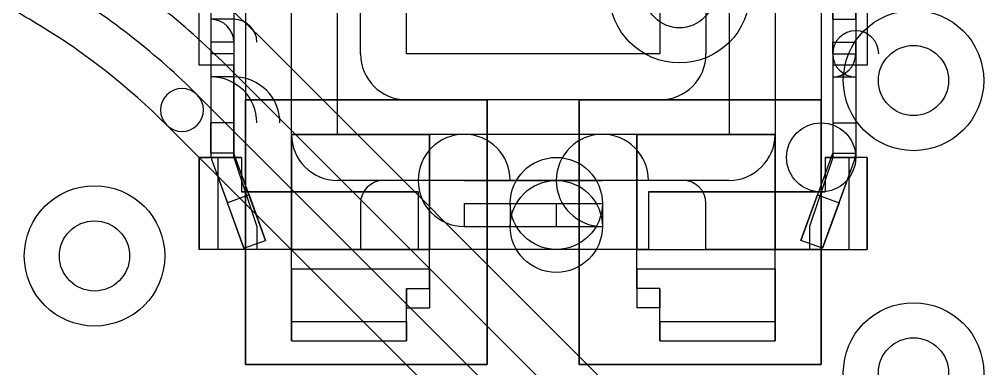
# Model space of a CAD drawing. Extents: x -14 to 27.9, y 0 to 17.8.
# Drawn here: x 6.658 to 10.846, y 6.622 to 8.14 of the extents above; entities that cross this region are included whole.
import ezdxf

# ---------------------------------------------------------------- set-up
doc = ezdxf.new("R2010")
doc.units = 0
doc.header["$MEASUREMENT"] = 0
doc.layers.add('Feature', color=7, linetype='CONTINUOUS')

msp = doc.modelspace()

# ---------------------------------------------------------------- linework, layer by layer
at = {"layer": 'Feature'}
for p, q in [((7.49, 10.24, 1.2), (7.49, 7.54, 1.2)), ((7.49, 10.24, 1.2), (7.49, 7.54, 1.2)), ((7.59, 10.24, 1.2), (7.59, 7.54, 1.2)), ((7.59, 10.24, 1.2), (7.59, 7.54, 1.2)), ((7.64, 10.24, 1.35), (7.64, 7.54, 1.35)), ((7.64, 10.24, 1.25), (7.64, 7.54, 1.25)), ((7.64, 10.24, 1.35), (7.64, 7.54, 1.35)), ((7.64, 10.24, 1.25), (7.64, 7.54, 1.25)), ((10.14, 10.24, 1.35), (10.14, 7.54, 1.35)), ((10.14, 10.24, 1.25), (10.14, 7.54, 1.25)), ((10.14, 10.24, 1.35), (10.14, 7.54, 1.35)), ((10.14, 10.24, 1.25), (10.14, 7.54, 1.25)), ((10.19, 10.24, 1.2), (10.19, 7.54, 1.2)), ((10.19, 10.24, 1.2), (10.19, 7.54, 1.2)), ((10.29, 10.24, 1.2), (10.29, 7.54, 1.2)), ((10.29, 10.24, 1.2), (10.29, 7.54, 1.2)), ((7.84, 7.64, 1.2), (7.84, 10.14, 1.2)), ((7.84, 7.64, 1.25), (7.84, 10.14, 1.25)), ((7.84, 7.64, 1.2), (7.84, 10.14, 1.2)), ((7.84, 7.64, 1.25), (7.84, 10.14, 1.25)), ((8.04, 7.64, 1), (8.04, 10.14, 1)), ((8.04, 7.64, 1), (8.04, 10.14, 1)), ((9.74, 10.14, 1), (9.74, 7.64, 1)), ((9.74, 10.14, 1), (9.74, 7.64, 1)), ((9.94, 10.14, 1.2), (9.94, 7.64, 1.2)), ((9.94, 10.14, 1.25), (9.94, 7.64, 1.25)), ((9.94, 10.14, 1.25), (9.94, 7.64, 1.25)), ((9.94, 10.14, 1.2), (9.94, 7.64, 1.2)), ((7.44, 7.94), (7.44, 9.84)), ((7.44, 7.94), (7.44, 9.84)), ((7.44, 7.94, 0.65), (7.44, 9.84, 0.65)), ((7.44, 7.94, 0.65), (7.44, 9.84, 0.65)), ((10.34, 9.84), (10.34, 7.94)), ((10.34, 9.84), (10.34, 7.94)), ((10.34, 9.84, 0.65), (10.34, 7.94, 0.65)), ((10.34, 9.84, 0.65), (10.34, 7.94, 0.65)), ((7.49, 9.64, 0.7), (7.49, 8.14, 0.7)), ((7.49, 9.64, 0.7), (7.49, 8.14, 0.7)), ((7.59, 9.64, 0.7), (7.59, 8.14, 0.7)), ((7.59, 9.64, 0.7), (7.59, 8.14, 0.7)), ((10.19, 8.14, 0.7), (10.19, 9.64, 0.7)), ((10.19, 8.14, 0.7), (10.19, 9.64, 0.7)), ((10.29, 8.14, 0.7), (10.29, 9.64, 0.7)), ((10.29, 8.14, 0.7), (10.29, 9.64, 0.7)), ((8.34, 7.99, 1.7), (8.34, 8.45699, 1.7)), ((8.34, 7.99, 1.7), (8.34, 8.45699, 1.7)), ((9.44, 8.45699, 1.7), (9.44, 7.99, 1.7)), ((9.44, 8.45699, 1.7), (9.44, 7.99, 1.7)), ((8.14, 7.99, 1.35), (8.14, 8.39251, 1.35)), ((8.14, 7.99, 1.25), (8.14, 8.39251, 1.25)), ((8.14, 7.99, 1.35), (8.14, 8.39251, 1.35)), ((8.14, 7.99, 1.25), (8.14, 8.39251, 1.25)), ((8.14, 7.99, 1.5), (8.14, 8.39251, 1.5)), ((8.14, 7.99, 1.25), (8.14, 8.39251, 1.25)), ((8.14, 7.99, 1.5), (8.14, 8.39251, 1.5)), ((8.14, 7.99, 1.25), (8.14, 8.39251, 1.25)), ((9.64, 8.39251, 1.35), (9.64, 7.99, 1.35)), ((9.64, 8.39251, 1.25), (9.64, 7.99, 1.25)), ((9.64, 8.39251, 1.35), (9.64, 7.99, 1.35)), ((9.64, 8.39251, 1.25), (9.64, 7.99, 1.25)), ((9.64, 8.39251, 1.5), (9.64, 7.99, 1.5)), ((9.64, 8.39251, 1.5), (9.64, 7.99, 1.5)), ((9.64, 8.39251, 1.25), (9.64, 7.99, 1.25)), ((9.64, 8.39251, 1.25), (9.64, 7.99, 1.25)), ((7.59, 8.14, 0.8), (7.49, 8.14, 0.8)), ((7.49, 8.14, 0.7), (7.49, 8.14, 0.8)), ((7.59, 8.14, 0.7), (7.49, 8.14, 0.7)), ((7.59, 8.14, 0.8), (7.49, 8.14, 0.8)), ((7.59, 8.14, 0.7), (7.49, 8.14, 0.7)), ((7.49, 8.14, 0.7), (7.49, 8.14, 0.8)), ((7.59, 8.14, 0.7), (7.59, 8.14, 0.8)), ((7.59, 8.14, 0.7), (7.59, 8.14, 0.8)), ((10.19, 8.14, 0.7), (10.29, 8.14, 0.7)), ((10.19, 8.14, 0.8), (10.29, 8.14, 0.8)), ((10.19, 8.14, 0.8), (10.19, 8.14, 0.7)), ((10.19, 8.14, 0.7), (10.29, 8.14, 0.7)), ((10.19, 8.14, 0.8), (10.29, 8.14, 0.8)), ((10.19, 8.14, 0.8), (10.19, 8.14, 0.7)), ((10.29, 8.14, 0.8), (10.29, 8.14, 0.7)), ((10.29, 8.14, 0.8), (10.29, 8.14, 0.7)), ((7.49, 8.04, 0.9), (7.49, 7.99, 0.9)), ((7.59, 8.04, 0.9), (7.49, 8.04, 0.9)), ((7.59, 8.04, 0.9), (7.49, 8.04, 0.9)), ((7.49, 8.04, 0.9), (7.49, 7.99, 0.9)), ((7.59, 8.04, 0.9), (7.59, 7.99, 0.9)), ((7.59, 8.04, 0.9), (7.59, 7.99, 0.9)), ((7.6922, 8.0732, -1.96222), (9.2725, 6.4929, -1.96222)), ((10.19, 8.04, 0.9), (10.29, 8.04, 0.9)), ((10.19, 7.99, 0.9), (10.19, 8.04, 0.9)), ((10.19, 8.04, 0.9), (10.29, 8.04, 0.9)), ((10.19, 7.99, 0.9), (10.19, 8.04, 0.9)), ((10.29, 7.99, 0.9), (10.29, 8.04, 0.9)), ((10.29, 7.99, 0.9), (10.29, 8.04, 0.9)), ((7.59, 7.99, 0.9), (7.49, 7.99, 0.9)), ((7.59, 7.99, 0.9), (7.49, 7.99, 0.9)), ((8.14, 7.99, 1.25), (8.14, 7.99, 1.35)), ((8.14, 7.99, 1.25), (8.14, 7.99, 1.35)), ((8.14, 7.99, 1.5), (8.14, 7.99, 1.25)), ((8.14, 7.99, 1.5), (8.14, 7.99, 1.25)), ((9.44, 7.99, 1.7), (8.34, 7.99, 1.7)), ((9.44, 7.99, 1.7), (8.34, 7.99, 1.7)), ((9.64, 7.99, 1.25), (9.64, 7.99, 1.35)), ((9.64, 7.99, 1.25), (9.64, 7.99, 1.35)), ((9.64, 7.99, 1.5), (9.64, 7.99, 1.25)), ((9.64, 7.99, 1.5), (9.64, 7.99, 1.25)), ((10.19, 7.99, 0.9), (10.29, 7.99, 0.9)), ((10.19, 7.99, 0.9), (10.29, 7.99, 0.9)), ((7.59, 7.94), (7.44, 7.94)), ((7.44, 7.94, 0.65), (7.44, 7.94)), ((7.59, 7.94), (7.44, 7.94)), ((7.59, 7.94, 0.65), (7.44, 7.94, 0.65)), ((7.44, 7.94, 0.65), (7.44, 7.94)), ((7.59, 7.94, 0.65), (7.44, 7.94, 0.65)), ((9.1381, 6.3585, -1.96222), (7.5578, 7.9388, -1.96222)), ((7.59, 7.54), (7.59, 7.94)), ((7.59, 7.54), (7.59, 7.94)), ((7.59, 7.54, 0.65), (7.59, 7.94, 0.65)), ((7.59, 7.94, 0.65), (7.59, 7.94)), ((7.59, 7.94, 0.65), (7.59, 7.94)), ((7.59, 7.54, 0.65), (7.59, 7.94, 0.65)), ((10.34, 7.94), (10.19, 7.94)), ((10.19, 7.94), (10.19, 7.54)), ((10.19, 7.94), (10.19, 7.54)), ((10.19, 7.94, 0.65), (10.19, 7.94)), ((10.19, 7.94, 0.65), (10.19, 7.54, 0.65)), ((10.34, 7.94), (10.19, 7.94)), ((10.34, 7.94, 0.65), (10.19, 7.94, 0.65)), ((10.19, 7.94, 0.65), (10.19, 7.94)), ((10.19, 7.94, 0.65), (10.19, 7.54, 0.65)), ((10.34, 7.94, 0.65), (10.19, 7.94, 0.65)), ((10.34, 7.94, 0.65), (10.34, 7.94)), ((10.34, 7.94, 0.65), (10.34, 7.94)), ((7.59, 7.89, 0.3), (7.49, 7.89, 0.3)), ((7.49, 7.89, 0.8), (7.49, 7.89, 0.3)), ((7.59, 7.89, 0.8), (7.49, 7.89, 0.8)), ((7.59, 7.89, 0.3), (7.49, 7.89, 0.3)), ((7.59, 7.89, 0.8), (7.49, 7.89, 0.8)), ((7.49, 7.89, 0.8), (7.49, 7.89, 0.3)), ((7.59, 7.89, 0.8), (7.59, 7.89, 0.3)), ((7.59, 7.89, 0.8), (7.59, 7.89, 0.3)), ((10.19, 7.89, 0.8), (10.29, 7.89, 0.8)), ((10.19, 7.89, 0.3), (10.29, 7.89, 0.3)), ((10.19, 7.89, 0.3), (10.19, 7.89, 0.8)), ((10.19, 7.89, 0.8), (10.29, 7.89, 0.8)), ((10.19, 7.89, 0.3), (10.29, 7.89, 0.3)), ((10.19, 7.89, 0.3), (10.19, 7.89, 0.8)), ((10.29, 7.89, 0.3), (10.29, 7.89, 0.8)), ((10.29, 7.89, 0.3), (10.29, 7.89, 0.8)), ((10.6934, 7.874, -1.96192), (10.6934, 7.874)), ((10.6934, 7.874, -1.96192), (10.6934, 7.874)), ((7.4309, 7.8119, -1.96222), (8.9992, 6.2436, -1.96222)), ((7.64, 7.79, 0.000305), (8.69, 7.79, 0.000305)), ((7.64, 6.64, 0.000305), (7.64, 7.79, 0.000305)), ((7.64, 6.64, 0.000305), (7.64, 7.79, 0.000305)), ((7.64, 7.79, 0.001305), (7.64, 6.64, 0.001305)), ((7.64, 7.79, 0.000305), (7.64, 7.79, 0.001305)), ((7.64, 7.79, 0.000305), (8.69, 7.79, 0.000305)), ((7.64, 7.79, 0.000305), (7.64, 7.79, 0.001305)), ((8.69, 7.79, 0.001305), (7.64, 7.79, 0.001305)), ((8.69, 7.79, 0.001305), (7.64, 7.79, 0.001305)), ((7.64, 7.79, 0.001305), (7.64, 6.64, 0.001305)), ((7.64, 7.79, 0.000305), (8.69, 7.79, 0.000305)), ((7.64, 6.64, 0.000305), (7.64, 7.79, 0.000305)), ((9.44, 7.79, 1.35), (8.34, 7.79, 1.35)), ((9.44, 7.79, 1.25), (8.34, 7.79, 1.25)), ((9.44, 7.79, 1.35), (8.34, 7.79, 1.35)), ((9.44, 7.79, 1.25), (8.34, 7.79, 1.25)), ((8.34, 7.79, 1.25), (8.34, 7.79, 1.35)), ((8.34, 7.79, 1.25), (8.34, 7.79, 1.35)), ((9.44, 7.79, 1.5), (8.34, 7.79, 1.5)), ((8.34, 7.79, 1.5), (8.34, 7.79, 1.25)), ((9.44, 7.79, 1.5), (8.34, 7.79, 1.5)), ((8.34, 7.79, 1.5), (8.34, 7.79, 1.25)), ((9.44, 7.79, 1.25), (8.34, 7.79, 1.25)), ((9.44, 7.79, 1.25), (8.34, 7.79, 1.25)), ((8.69, 7.79, 0.000305), (8.69, 6.64, 0.000305)), ((8.69, 7.79, 0.000305), (8.69, 6.64, 0.000305)), ((8.69, 7.79, 0.000305), (8.69, 7.79, 0.001305)), ((8.69, 6.64, 0.001305), (8.69, 7.79, 0.001305)), ((8.69, 7.79, 0.000305), (8.69, 7.79, 0.001305)), ((8.69, 6.64, 0.001305), (8.69, 7.79, 0.001305)), ((8.69, 7.79, 0.000305), (8.69, 6.64, 0.000305)), ((9.09, 7.79, 0.000305), (10.14, 7.79, 0.000305)), ((9.09, 6.64, 0.000305), (9.09, 7.79, 0.000305)), ((9.09, 6.64, 0.000305), (9.09, 7.79, 0.000305)), ((9.09, 7.79, 0.001305), (9.09, 6.64, 0.001305)), ((9.09, 7.79, 0.000305), (9.09, 7.79, 0.001305)), ((9.09, 7.79, 0.000305), (10.14, 7.79, 0.000305)), ((9.09, 7.79, 0.000305), (9.09, 7.79, 0.001305)), ((10.14, 7.79, 0.001305), (9.09, 7.79, 0.001305)), ((10.14, 7.79, 0.001305), (9.09, 7.79, 0.001305)), ((9.09, 7.79, 0.001305), (9.09, 6.64, 0.001305)), ((9.09, 7.79, 0.000305), (10.14, 7.79, 0.000305)), ((9.09, 6.64, 0.000305), (9.09, 7.79, 0.000305)), ((9.44, 7.79, 1.25), (9.44, 7.79, 1.35)), ((9.44, 7.79, 1.25), (9.44, 7.79, 1.35)), ((9.44, 7.79, 1.5), (9.44, 7.79, 1.25)), ((9.44, 7.79, 1.5), (9.44, 7.79, 1.25)), ((10.14, 7.79, 0.000305), (10.14, 6.64, 0.000305)), ((10.14, 7.79, 0.000305), (10.14, 6.64, 0.000305)), ((10.14, 7.79, 0.000305), (10.14, 7.79, 0.001305)), ((10.14, 6.64, 0.001305), (10.14, 7.79, 0.001305)), ((10.14, 7.79, 0.000305), (10.14, 7.79, 0.001305)), ((10.14, 6.64, 0.001305), (10.14, 7.79, 0.001305)), ((10.14, 7.79, 0.000305), (10.14, 6.64, 0.000305)), ((8.8781, 6.1007, -1.96222), (7.2989, 7.6799, -1.96222)), ((7.59, 7.69, 0.1), (7.49, 7.69, 0.1)), ((7.49, 7.55781, 0.1), (7.49, 7.69, 0.1)), ((7.49, 7.55781, 0.1), (7.49, 7.69, 0.1)), ((7.59, 7.69, 0.1), (7.49, 7.69, 0.1)), ((7.59, 7.69, 0.1), (7.59, 7.55781, 0.1)), ((7.59, 7.69, 0.1), (7.59, 7.55781, 0.1)), ((10.19, 7.69, 0.1), (10.29, 7.69, 0.1)), ((10.19, 7.69, 0.1), (10.19, 7.55781, 0.1)), ((10.19, 7.69, 0.1), (10.19, 7.55781, 0.1)), ((10.19, 7.69, 0.1), (10.29, 7.69, 0.1)), ((10.29, 7.69, 0.1), (10.29, 7.55781, 0.1)), ((10.29, 7.69, 0.1), (10.29, 7.55781, 0.1)), ((7.84, 7.64, 0.1), (7.84, 7.14, 0.1)), ((8.44, 7.64, 0.1), (7.84, 7.64, 0.1)), ((8.44, 7.64), (7.84, 7.64)), ((7.84, 7.64), (7.84, 7.14)), ((8.44, 7.64), (7.84, 7.64)), ((8.44, 7.64, 0.1), (7.84, 7.64, 0.1)), ((7.84, 7.64, 0.1), (7.84, 7.64)), ((7.84, 7.64), (7.84, 7.14)), ((7.84, 7.64, 0.1), (7.84, 7.64)), ((7.84, 7.64, 0.1), (7.84, 7.14, 0.1)), ((7.84, 7.64, 1.25), (7.84, 7.64, 1.2)), ((7.84, 7.64, 1.25), (7.84, 7.64, 1.2)), ((7.84, 7.64), (8.44, 7.64)), ((7.84, 7.64, 0.1), (7.84, 7.64)), ((7.84, 7.64, 0.1), (8.44, 7.64, 0.1)), ((7.84, 7.64), (7.84, 7.14)), ((7.84, 7.64), (8.44, 7.64)), ((7.84, 7.64, 0.1), (8.44, 7.64, 0.1)), ((7.84, 7.14, 0.1), (7.84, 7.64, 0.1)), ((7.84, 7.64, 0.1), (7.84, 7.64)), ((7.84, 7.64), (7.84, 7.14)), ((7.84, 7.14, 0.1), (7.84, 7.64, 0.1)), ((9.74, 7.64, 1), (8.04, 7.64, 1)), ((9.74, 7.64, 1), (8.04, 7.64, 1)), ((8.44, 7.14, 0.1), (8.44, 7.64, 0.1)), ((8.44, 7.14), (8.44, 7.64)), ((8.44, 7.14), (8.44, 7.64)), ((8.44, 7.14, 0.1), (8.44, 7.64, 0.1)), ((8.44, 7.64, 0.1), (8.44, 7.64)), ((8.44, 7.64, 0.1), (8.44, 7.64)), ((8.44, 7.64, 0.1), (8.44, 7.64)), ((8.44, 7.64), (8.44, 7.14)), ((8.44, 7.14, 0.1), (8.44, 7.64, 0.1)), ((8.44, 7.64), (8.44, 7.14)), ((8.44, 7.64, 0.1), (8.44, 7.64)), ((8.44, 7.14, 0.1), (8.44, 7.64, 0.1)), ((9.94, 7.64), (9.34, 7.64)), ((9.34, 7.64), (9.34, 7.14)), ((9.94, 7.64), (9.34, 7.64)), ((9.94, 7.64, 0.1), (9.34, 7.64, 0.1)), ((9.34, 7.64, 0.1), (9.34, 7.64)), ((9.34, 7.64), (9.34, 7.14)), ((9.34, 7.64, 0.1), (9.34, 7.64)), ((9.34, 7.64, 0.1), (9.34, 7.14, 0.1)), ((9.34, 7.64, 0.1), (9.34, 7.14, 0.1)), ((9.94, 7.64, 0.1), (9.34, 7.64, 0.1)), ((9.34, 7.64), (9.34, 7.14)), ((9.34, 7.64), (9.94, 7.64)), ((9.34, 7.64), (9.94, 7.64)), ((9.34, 7.64, 0.1), (9.34, 7.64)), ((9.34, 7.64, 0.1), (9.94, 7.64, 0.1)), ((9.34, 7.64, 0.1), (9.94, 7.64, 0.1)), ((9.34, 7.14, 0.1), (9.34, 7.64, 0.1)), ((9.34, 7.14, 0.1), (9.34, 7.64, 0.1)), ((9.34, 7.64, 0.1), (9.34, 7.64)), ((9.34, 7.64), (9.34, 7.14)), ((9.94, 7.14), (9.94, 7.64)), ((9.94, 7.14), (9.94, 7.64)), ((9.94, 7.14, 0.1), (9.94, 7.64, 0.1)), ((9.94, 7.64, 0.1), (9.94, 7.64)), ((9.94, 7.64, 0.1), (9.94, 7.64)), ((9.94, 7.14, 0.1), (9.94, 7.64, 0.1)), ((9.94, 7.64, 1.25), (9.94, 7.64, 1.2)), ((9.94, 7.64, 1.25), (9.94, 7.64, 1.2)), ((9.94, 7.64), (9.94, 7.14)), ((9.94, 7.64, 0.1), (9.94, 7.64)), ((9.94, 7.14, 0.1), (9.94, 7.64, 0.1)), ((9.94, 7.64, 0.1), (9.94, 7.64)), ((9.94, 7.14, 0.1), (9.94, 7.64, 0.1)), ((9.94, 7.64), (9.94, 7.14)), ((7.44, 7.54, 0.55), (7.59, 7.54, 0.55)), ((7.44, 7.54, 0.85), (7.44, 7.54, 0.55)), ((7.52, 7.54, 1.25), (7.44, 7.54, 0.85)), ((7.44, 7.54, 0.85), (7.44, 7.14, 0.85)), ((7.44, 7.54, 0.85), (7.44, 7.54, 0.55)), ((7.44, 7.14, 0.55), (7.44, 7.54, 0.55)), ((7.52, 7.54, 1.25), (7.44, 7.54, 0.85)), ((7.44, 7.54, 0.85), (7.44, 7.14, 0.85)), ((7.44, 7.54, 0.55), (7.59, 7.54, 0.55)), ((7.44, 7.14, 0.55), (7.44, 7.54, 0.55)), ((7.49, 7.55781, 0.1), (7.49, 7.55781, 0.5)), ((7.59, 7.55781, 0.5), (7.49, 7.55781, 0.5)), ((7.49, 7.55781, 0.5), (7.49, 7.55781, 0.501)), ((7.59, 7.55781, 0.5), (7.49, 7.55781, 0.5)), ((7.59, 7.55781, 0.501), (7.49, 7.55781, 0.501)), ((7.49, 7.55781, 0.501), (7.49, 7.54, 0.501)), ((7.59, 7.55781, 0.501), (7.49, 7.55781, 0.501)), ((7.49, 7.55781, 0.1), (7.49, 7.55781, 0.5)), ((7.49, 7.55781, 0.5), (7.49, 7.55781, 0.501)), ((7.49, 7.55781, 0.501), (7.49, 7.54, 0.501)), ((7.59, 7.54, 0.501), (7.49, 7.54, 0.501)), ((7.49, 7.54, 1.2), (7.49, 7.54, 0.501)), ((7.59, 7.54, 0.501), (7.49, 7.54, 0.501)), ((7.49, 7.54, 1.2), (7.49, 7.54, 0.501)), ((7.62287, 7.54, 1.25), (7.52, 7.54, 1.25)), ((7.52, 7.54, 1.25), (7.52, 7.14, 1.25)), ((7.62287, 7.54, 1.25), (7.52, 7.54, 1.25)), ((7.52, 7.54, 1.25), (7.52, 7.14, 1.25)), ((7.59, 7.55781, 0.5), (7.59, 7.55781, 0.1)), ((7.59, 7.55781, 0.501), (7.59, 7.55781, 0.5)), ((7.59, 7.55781, 0.501), (7.59, 7.54, 0.501)), ((7.59, 7.55781, 0.501), (7.59, 7.54, 0.501)), ((7.59, 7.55781, 0.501), (7.59, 7.55781, 0.5)), ((7.59, 7.55781, 0.5), (7.59, 7.55781, 0.1)), ((7.59, 7.54), (7.68997, 7.24)), ((7.59, 7.54, 0.55), (7.59, 7.54)), ((7.59, 7.54, 0.65), (7.59, 7.54, 0.55)), ((7.59, 7.54, 0.65), (7.59, 7.54, 0.55)), ((7.59, 7.54, 0.65), (7.62287, 7.54, 0.65)), ((7.59, 7.54, 0.65), (7.62287, 7.54, 0.65)), ((7.59, 7.54, 0.55), (7.68997, 7.24, 0.55)), ((7.59, 7.54), (7.68997, 7.24)), ((7.59, 7.54, 0.55), (7.68997, 7.24, 0.55)), ((7.59, 7.54, 0.55), (7.59, 7.54)), ((7.59, 7.54, 1.2), (7.59, 7.54, 0.501)), ((7.59, 7.54, 1.2), (7.59, 7.54, 0.501)), ((7.59006, 7.55747, 0.5), (7.59006, 7.55747, 0.1)), ((7.65579, 7.37687, 0.1), (7.59006, 7.55747, 0.1)), ((7.59006, 7.55747, 0.5), (7.59006, 7.55747, 0.1)), ((7.72762, 7.17953, 0.5), (7.59006, 7.55747, 0.5)), ((7.72762, 7.17953, 0.5), (7.59006, 7.55747, 0.5)), ((7.65579, 7.37687, 0.1), (7.59006, 7.55747, 0.1)), ((7.62287, 7.54, 0.65), (7.62287, 7.54, 1.25)), ((7.62287, 7.54, 0.65), (7.62287, 7.39, 0.65)), ((7.62287, 7.54, 0.65), (7.62287, 7.39, 0.65)), ((7.62287, 7.54, 0.65), (7.62287, 7.54, 1.25)), ((7.62287, 7.54, 1.25), (7.62287, 7.39, 1.25)), ((7.62287, 7.54, 1.25), (7.62287, 7.39, 1.25)), ((7.64, 7.14, 1.35), (7.64, 7.54, 1.35)), ((7.64, 7.14, 1.25), (7.64, 7.54, 1.25)), ((7.64, 7.54, 1.25), (7.64, 7.54, 1.35)), ((7.64, 7.14, 1.25), (7.64, 7.54, 1.25)), ((7.64, 7.14, 1.35), (7.64, 7.54, 1.35)), ((7.64, 7.54, 1.25), (7.64, 7.54, 1.35)), ((10.1899, 7.55747, 0.5), (10.0524, 7.17953, 0.5)), ((10.1899, 7.55747, 0.5), (10.0524, 7.17953, 0.5)), ((10.19, 7.54), (10.09, 7.24)), ((10.19, 7.54, 0.55), (10.09, 7.24, 0.55)), ((10.19, 7.54), (10.09, 7.24)), ((10.19, 7.54, 0.55), (10.09, 7.24, 0.55)), ((10.1899, 7.55747, 0.1), (10.1242, 7.37687, 0.1)), ((10.1899, 7.55747, 0.1), (10.1242, 7.37687, 0.1)), ((10.14, 7.54, 1.35), (10.14, 7.14, 1.35)), ((10.14, 7.54, 1.25), (10.14, 7.14, 1.25)), ((10.14, 7.54, 1.25), (10.14, 7.54, 1.35)), ((10.14, 7.54, 1.35), (10.14, 7.14, 1.35)), ((10.14, 7.54, 1.25), (10.14, 7.14, 1.25)), ((10.14, 7.54, 1.25), (10.14, 7.54, 1.35)), ((10.1571, 7.54, 0.65), (10.19, 7.54, 0.65)), ((10.1571, 7.54, 1.25), (10.1571, 7.54, 0.65)), ((10.26, 7.54, 1.25), (10.1571, 7.54, 1.25)), ((10.1571, 7.54, 0.65), (10.1571, 7.39, 0.65)), ((10.1571, 7.54, 0.65), (10.19, 7.54, 0.65)), ((10.1571, 7.54, 1.25), (10.1571, 7.39, 1.25)), ((10.1571, 7.54, 1.25), (10.1571, 7.54, 0.65)), ((10.1571, 7.54, 0.65), (10.1571, 7.39, 0.65)), ((10.26, 7.54, 1.25), (10.1571, 7.54, 1.25)), ((10.1571, 7.54, 1.25), (10.1571, 7.39, 1.25)), ((10.1899, 7.55747, 0.5), (10.1899, 7.55747, 0.1)), ((10.1899, 7.55747, 0.5), (10.1899, 7.55747, 0.1)), ((10.19, 7.55781, 0.5), (10.19, 7.55781, 0.1)), ((10.19, 7.55781, 0.5), (10.29, 7.55781, 0.5)), ((10.19, 7.55781, 0.501), (10.29, 7.55781, 0.501)), ((10.19, 7.55781, 0.501), (10.19, 7.54, 0.501)), ((10.19, 7.55781, 0.501), (10.19, 7.55781, 0.5)), ((10.19, 7.55781, 0.5), (10.29, 7.55781, 0.5)), ((10.19, 7.55781, 0.501), (10.29, 7.55781, 0.501)), ((10.19, 7.55781, 0.5), (10.19, 7.55781, 0.1)), ((10.19, 7.55781, 0.501), (10.19, 7.55781, 0.5)), ((10.19, 7.55781, 0.501), (10.19, 7.54, 0.501)), ((10.34, 7.54, 0.55), (10.19, 7.54, 0.55)), ((10.19, 7.54, 0.65), (10.19, 7.54, 0.55)), ((10.19, 7.54, 0.65), (10.19, 7.54, 0.55)), ((10.19, 7.54, 0.55), (10.19, 7.54)), ((10.34, 7.54, 0.55), (10.19, 7.54, 0.55)), ((10.19, 7.54, 0.55), (10.19, 7.54)), ((10.19, 7.54, 0.501), (10.29, 7.54, 0.501)), ((10.19, 7.54, 0.501), (10.19, 7.54, 1.2)), ((10.19, 7.54, 0.501), (10.29, 7.54, 0.501)), ((10.19, 7.54, 0.501), (10.19, 7.54, 1.2)), ((10.34, 7.54, 0.85), (10.26, 7.54, 1.25)), ((10.34, 7.54, 0.85), (10.26, 7.54, 1.25)), ((10.26, 7.54, 1.25), (10.26, 7.14, 1.25)), ((10.26, 7.54, 1.25), (10.26, 7.14, 1.25)), ((10.29, 7.55781, 0.1), (10.29, 7.55781, 0.5)), ((10.29, 7.55781, 0.501), (10.29, 7.54, 0.501)), ((10.29, 7.55781, 0.5), (10.29, 7.55781, 0.501)), ((10.29, 7.55781, 0.501), (10.29, 7.54, 0.501)), ((10.29, 7.55781, 0.5), (10.29, 7.55781, 0.501)), ((10.29, 7.55781, 0.1), (10.29, 7.55781, 0.5)), ((10.29, 7.54, 1.2), (10.29, 7.54, 0.501)), ((10.29, 7.54, 1.2), (10.29, 7.54, 0.501)), ((10.34, 7.14, 0.55), (10.34, 7.54, 0.55)), ((10.34, 7.54, 0.85), (10.34, 7.54, 0.55)), ((10.34, 7.54, 0.85), (10.34, 7.14, 0.85)), ((10.34, 7.54, 0.85), (10.34, 7.54, 0.55)), ((10.34, 7.54, 0.85), (10.34, 7.14, 0.85)), ((10.34, 7.14, 0.55), (10.34, 7.54, 0.55)), ((7.49609, 7.52326, 0.1), (7.49609, 7.52326, 0.5)), ((7.49609, 7.52326, 0.1), (7.56182, 7.34266, 0.1)), ((7.49609, 7.52326, 0.5), (7.63365, 7.14533, 0.5)), ((7.49609, 7.52326, 0.1), (7.49609, 7.52326, 0.5)), ((7.49609, 7.52326, 0.5), (7.63365, 7.14533, 0.5)), ((7.49609, 7.52326, 0.1), (7.56182, 7.34266, 0.1)), ((10.1464, 7.14533, 0.5), (10.2839, 7.52326, 0.5)), ((10.1464, 7.14533, 0.5), (10.2839, 7.52326, 0.5)), ((10.2182, 7.34266, 0.1), (10.2839, 7.52326, 0.1)), ((10.2182, 7.34266, 0.1), (10.2839, 7.52326, 0.1)), ((10.2839, 7.52326, 0.1), (10.2839, 7.52326, 0.5)), ((10.2839, 7.52326, 0.1), (10.2839, 7.52326, 0.5)), ((8.04, 7.44, 1.25), (8.04, 7.44, 1.2)), ((9.74, 7.44, 1.2), (8.04, 7.44, 1.2)), ((9.74, 7.44, 1.25), (8.04, 7.44, 1.25)), ((8.04, 7.44, 1.25), (8.04, 7.44, 1.2)), ((9.74, 7.44, 1.2), (8.04, 7.44, 1.2)), ((9.74, 7.44, 1.25), (8.04, 7.44, 1.25)), ((8.59, 7.44, 1.35), (8.24, 7.44, 1.35)), ((8.59, 7.44, 1.25), (8.24, 7.44, 1.25)), ((8.24, 7.44, 1.35), (8.24, 7.44, 1.25)), ((8.59, 7.44, 1.35), (8.24, 7.44, 1.35)), ((8.24, 7.44, 1.35), (8.24, 7.44, 1.25)), ((8.59, 7.44, 1.25), (8.24, 7.44, 1.25)), ((8.59, 7.44, 1.35), (9.19, 7.44, 1.35)), ((8.59, 7.44, 1.25), (9.19, 7.44, 1.25)), ((8.59, 7.44, 1.35), (8.59, 7.44, 1.25)), ((8.59, 7.44, 1.35), (9.19, 7.44, 1.35)), ((8.59, 7.44, 1.25), (9.19, 7.44, 1.25)), ((8.59, 7.44, 1.35), (8.59, 7.44, 1.25)), ((9.54, 7.44, 1.35), (9.19, 7.44, 1.35)), ((9.54, 7.44, 1.25), (9.19, 7.44, 1.25)), ((9.19, 7.44, 1.35), (9.19, 7.44, 1.25)), ((9.54, 7.44, 1.25), (9.19, 7.44, 1.25)), ((9.54, 7.44, 1.35), (9.19, 7.44, 1.35)), ((9.19, 7.44, 1.35), (9.19, 7.44, 1.25)), ((9.54, 7.44, 1.35), (9.54, 7.44, 1.25)), ((9.54, 7.44, 1.35), (9.54, 7.44, 1.25)), ((9.74, 7.44, 1.25), (9.74, 7.44, 1.2)), ((9.74, 7.44, 1.25), (9.74, 7.44, 1.2)), ((7.65579, 7.37687, 0.1), (7.56182, 7.34266, 0.1)), ((7.65579, 7.37687, 0.1), (7.56182, 7.34266, 0.1)), ((7.62287, 7.39, 0.65), (8.39, 7.39, 0.65)), ((7.62287, 7.39, 0.65), (7.62287, 7.39, 1.25)), ((7.62287, 7.39, 0.65), (8.39, 7.39, 0.65)), ((7.62287, 7.39, 0.65), (7.62287, 7.39, 1.25)), ((8.39, 7.39, 1.25), (7.62287, 7.39, 1.25)), ((8.39, 7.39, 1.25), (7.62287, 7.39, 1.25)), ((7.65579, 7.37687, 0.1), (7.72762, 7.17953, 0.31)), ((7.65579, 7.37687, 0.1), (7.72762, 7.17953, 0.31)), ((8.39, 7.39, 0.65), (8.39, 7.14, 0.65)), ((8.39, 7.39, 0.65), (8.39, 7.39, 1.25)), ((8.39, 7.39, 1.25), (8.39, 7.14, 1.25)), ((8.39, 7.39, 0.65), (8.39, 7.14, 0.65)), ((8.39, 7.39, 0.65), (8.39, 7.39, 1.25)), ((8.39, 7.39, 1.25), (8.39, 7.14, 1.25)), ((9.39, 7.39, 0.65), (9.39, 7.14, 0.65)), ((10.1571, 7.39, 0.65), (9.39, 7.39, 0.65)), ((10.1571, 7.39, 0.65), (9.39, 7.39, 0.65)), ((9.39, 7.39, 0.65), (9.39, 7.39, 1.25)), ((9.39, 7.39, 1.25), (10.1571, 7.39, 1.25)), ((9.39, 7.39, 1.25), (10.1571, 7.39, 1.25)), ((9.39, 7.39, 1.25), (9.39, 7.14, 1.25)), ((9.39, 7.39, 1.25), (9.39, 7.14, 1.25)), ((9.39, 7.39, 0.65), (9.39, 7.39, 1.25)), ((9.39, 7.39, 0.65), (9.39, 7.14, 0.65)), ((10.0524, 7.17953, 0.31), (10.1242, 7.37687, 0.1)), ((10.0524, 7.17953, 0.31), (10.1242, 7.37687, 0.1)), ((10.1242, 7.37687, 0.1), (10.2182, 7.34266, 0.1)), ((10.1242, 7.37687, 0.1), (10.2182, 7.34266, 0.1)), ((10.1571, 7.39, 1.25), (10.1571, 7.39, 0.65)), ((10.1571, 7.39, 1.25), (10.1571, 7.39, 0.65)), ((7.63365, 7.14533, 0.31), (7.56182, 7.34266, 0.1)), ((7.63365, 7.14533, 0.31), (7.56182, 7.34266, 0.1)), ((8.14, 7.34, 1.35), (8.14, 7.14, 1.35)), ((8.14, 7.34, 1.25), (8.14, 7.14, 1.25)), ((8.14, 7.34, 1.25), (8.14, 7.14, 1.25)), ((8.14, 7.34, 1.35), (8.14, 7.34, 1.25)), ((8.14, 7.34, 1.35), (8.14, 7.14, 1.35)), ((8.14, 7.34, 1.35), (8.14, 7.34, 1.25)), ((8.59, 7.34, 0.85), (8.59, 7.24, 0.85)), ((8.59, 7.34, 1.15), (9.19, 7.34, 1.15)), ((8.59, 7.34, 0.85), (8.59, 7.34, 1.15)), ((8.59, 7.34, 1.15), (9.19, 7.34, 1.15)), ((8.59, 7.34, 0.85), (8.59, 7.34, 1.15)), ((8.59, 7.34, 0.85), (8.59, 7.24, 0.85)), ((8.79, 7.34, 0.65), (8.79, 7.24, 0.65)), ((8.79, 7.34, 0.65), (8.99, 7.34, 0.65)), ((8.79, 7.34, 0.65), (8.79, 7.24, 0.65)), ((8.79, 7.34, 0.65), (8.99, 7.34, 0.65)), ((8.99, 7.34, 0.65), (8.99, 7.24, 0.65)), ((8.99, 7.34, 0.65), (8.99, 7.24, 0.65)), ((9.19, 7.34, 0.85), (9.19, 7.24, 0.85)), ((9.19, 7.34, 0.85), (9.19, 7.34, 1.15)), ((9.19, 7.34, 0.85), (9.19, 7.24, 0.85)), ((9.19, 7.34, 0.85), (9.19, 7.34, 1.15)), ((9.64, 7.14, 1.35), (9.64, 7.34, 1.35)), ((9.64, 7.14, 1.25), (9.64, 7.34, 1.25)), ((9.64, 7.34, 1.35), (9.64, 7.34, 1.25)), ((9.64, 7.14, 1.25), (9.64, 7.34, 1.25)), ((9.64, 7.14, 1.35), (9.64, 7.34, 1.35)), ((9.64, 7.34, 1.35), (9.64, 7.34, 1.25)), ((10.2182, 7.34266, 0.1), (10.1464, 7.14533, 0.31)), ((10.2182, 7.34266, 0.1), (10.1464, 7.14533, 0.31)), ((7.68997, 7.24), (7.68997, 7.14)), ((7.68997, 7.24, 0.55), (7.68997, 7.14, 0.55)), ((7.68997, 7.24), (7.68997, 7.14)), ((7.68997, 7.24, 0.55), (7.68997, 7.14, 0.55)), ((7.68997, 7.24, 0.55), (7.68997, 7.24)), ((7.68997, 7.24, 0.55), (7.68997, 7.24)), ((8.59, 7.24, 1.15), (9.19, 7.24, 1.15)), ((8.59, 7.24, 0.85), (8.59, 7.24, 1.15)), ((8.59, 7.24, 1.15), (9.19, 7.24, 1.15)), ((8.59, 7.24, 0.85), (8.59, 7.24, 1.15)), ((8.79, 7.24, 0.65), (8.99, 7.24, 0.65)), ((8.79, 7.24, 0.65), (8.99, 7.24, 0.65)), ((9.19, 7.24, 0.85), (9.19, 7.24, 1.15)), ((9.19, 7.24, 0.85), (9.19, 7.24, 1.15)), ((10.09, 7.24), (10.09, 7.14)), ((10.09, 7.24, 0.55), (10.09, 7.14, 0.55)), ((10.09, 7.24), (10.09, 7.14)), ((10.09, 7.24, 0.55), (10.09, 7.24)), ((10.09, 7.24, 0.55), (10.09, 7.14, 0.55)), ((10.09, 7.24, 0.55), (10.09, 7.24)), ((7.63365, 7.14533, 0.31), (7.72762, 7.17953, 0.31)), ((7.63365, 7.14533, 0.5), (7.72762, 7.17953, 0.5)), ((7.63365, 7.14533, 0.31), (7.72762, 7.17953, 0.31)), ((7.63365, 7.14533, 0.5), (7.72762, 7.17953, 0.5)), ((7.72762, 7.17953, 0.5), (7.72762, 7.17953, 0.31)), ((7.72762, 7.17953, 0.5), (7.72762, 7.17953, 0.31)), ((10.1464, 7.14533, 0.31), (10.0524, 7.17953, 0.31)), ((10.0524, 7.17953, 0.5), (10.0524, 7.17953, 0.31)), ((10.1464, 7.14533, 0.5), (10.0524, 7.17953, 0.5)), ((10.0524, 7.17953, 0.5), (10.0524, 7.17953, 0.31)), ((10.1464, 7.14533, 0.31), (10.0524, 7.17953, 0.31)), ((10.1464, 7.14533, 0.5), (10.0524, 7.17953, 0.5)), ((7.44, 7.14, 0.85), (7.44, 7.14, 0.55)), ((7.52, 7.14, 1.25), (7.44, 7.14, 0.85)), ((7.44, 7.14, 0.85), (7.44, 7.14, 0.55)), ((7.68997, 7.14, 0.55), (7.44, 7.14, 0.55)), ((7.52, 7.14, 1.25), (7.44, 7.14, 0.85)), ((7.68997, 7.14, 0.55), (7.44, 7.14, 0.55)), ((8.39, 7.14, 1.25), (7.52, 7.14, 1.25)), ((8.39, 7.14, 1.25), (7.52, 7.14, 1.25)), ((7.63365, 7.14533, 0.31), (7.63365, 7.14533, 0.5)), ((7.63365, 7.14533, 0.31), (7.63365, 7.14533, 0.5)), ((8.14, 7.14, 1.35), (7.64, 7.14, 1.35)), ((8.14, 7.14, 1.25), (7.64, 7.14, 1.25)), ((7.64, 7.14, 1.35), (7.64, 7.14, 1.25)), ((8.14, 7.14, 1.25), (7.64, 7.14, 1.25)), ((8.14, 7.14, 1.35), (7.64, 7.14, 1.35)), ((7.64, 7.14, 1.35), (7.64, 7.14, 1.25)), ((7.84, 7.14), (7.68997, 7.14)), ((7.68997, 7.14, 0.55), (7.68997, 7.14)), ((7.84, 7.14), (7.68997, 7.14)), ((7.68997, 7.14, 0.55), (7.68997, 7.14)), ((7.84, 7.14, 0.1), (8.44, 7.14, 0.1)), ((7.84, 7.14, 0.1), (8.44, 7.14, 0.1)), ((7.84, 7.14, 0.1), (7.84, 7.14)), ((7.84, 7.14, 0.1), (7.84, 7.14)), ((7.84, 7.14), (8.44, 7.14)), ((7.84, 7.14, 0.1), (8.44, 7.14, 0.1)), ((7.84, 6.82757, 0.6), (7.84, 7.14, 0.1)), ((7.84, 7.14, 0.1), (8.44, 7.14, 0.1)), ((7.84, 6.82757, 0.6), (7.84, 7.14, 0.1)), ((7.84, 7.14), (8.44, 7.14)), ((8.14, 7.14, 1.35), (8.14, 7.14, 1.25)), ((8.14, 7.14, 1.35), (8.14, 7.14, 1.25)), ((9.39, 7.14, 0.65), (8.39, 7.14, 0.65)), ((8.39, 7.14, 0.65), (8.39, 7.14, 1.25)), ((9.39, 7.14, 0.65), (8.39, 7.14, 0.65)), ((8.39, 7.14, 0.65), (8.39, 7.14, 1.25)), ((9.34, 7.14), (8.44, 7.14)), ((8.44, 7.14, 0.1), (8.44, 7.14)), ((9.34, 7.14), (8.44, 7.14)), ((8.44, 7.14, 0.1), (8.44, 7.14)), ((8.44, 6.97064, 0.371027), (8.44, 7.14, 0.1)), ((8.44, 6.97064, 0.371027), (8.44, 7.14, 0.1)), ((9.34, 7.14, 0.1), (9.34, 7.14)), ((9.34, 7.14, 0.1), (9.94, 7.14, 0.1)), ((9.34, 7.14, 0.1), (9.34, 7.14)), ((9.34, 7.14, 0.1), (9.94, 7.14, 0.1)), ((9.34, 7.14), (9.94, 7.14)), ((9.34, 7.14), (9.94, 7.14)), ((9.34, 7.14, 0.1), (9.94, 7.14, 0.1)), ((9.34, 6.97064, 0.371027), (9.34, 7.14, 0.1)), ((9.34, 7.14, 0.1), (9.94, 7.14, 0.1)), ((9.34, 6.97064, 0.371027), (9.34, 7.14, 0.1)), ((9.39, 7.14, 1.25), (10.26, 7.14, 1.25)), ((9.39, 7.14, 0.65), (9.39, 7.14, 1.25)), ((9.39, 7.14, 1.25), (10.26, 7.14, 1.25)), ((9.39, 7.14, 0.65), (9.39, 7.14, 1.25)), ((10.14, 7.14, 1.35), (9.64, 7.14, 1.35)), ((10.14, 7.14, 1.25), (9.64, 7.14, 1.25)), ((9.64, 7.14, 1.35), (9.64, 7.14, 1.25)), ((10.14, 7.14, 1.25), (9.64, 7.14, 1.25)), ((10.14, 7.14, 1.35), (9.64, 7.14, 1.35)), ((9.64, 7.14, 1.35), (9.64, 7.14, 1.25)), ((10.09, 7.14), (9.94, 7.14)), ((9.94, 7.14, 0.1), (9.94, 7.14)), ((10.09, 7.14), (9.94, 7.14)), ((9.94, 7.14, 0.1), (9.94, 7.14)), ((9.94, 6.82757, 0.6), (9.94, 7.14, 0.1)), ((9.94, 6.82757, 0.6), (9.94, 7.14, 0.1)), ((10.09, 7.14, 0.55), (10.09, 7.14)), ((10.09, 7.14, 0.55), (10.34, 7.14, 0.55)), ((10.09, 7.14, 0.55), (10.34, 7.14, 0.55)), ((10.09, 7.14, 0.55), (10.09, 7.14)), ((10.14, 7.14, 1.35), (10.14, 7.14, 1.25)), ((10.14, 7.14, 1.35), (10.14, 7.14, 1.25)), ((10.1464, 7.14533, 0.31), (10.1464, 7.14533, 0.5)), ((10.1464, 7.14533, 0.31), (10.1464, 7.14533, 0.5)), ((10.26, 7.14, 1.25), (10.34, 7.14, 0.85)), ((10.26, 7.14, 1.25), (10.34, 7.14, 0.85)), ((10.34, 7.14, 0.85), (10.34, 7.14, 0.55)), ((10.34, 7.14, 0.85), (10.34, 7.14, 0.55)), ((7.1374, 7.112, -1.96192), (7.1374, 7.112)), ((7.1374, 7.112, -1.96192), (7.1374, 7.112)), ((7.84, 7.0552, 0.047008), (7.84, 6.74276, 0.547008)), ((7.84, 7.0552, 0.047008), (7.84, 6.74276, 0.547008)), ((7.84, 7.0552, 0.047008), (8.44, 7.0552, 0.047008)), ((7.84, 7.0552, 0.047008), (8.44, 7.0552, 0.047008)), ((8.44, 7.0552, 0.047008), (8.44, 6.88584, 0.318035)), ((8.44, 7.0552, 0.047008), (8.44, 6.88584, 0.318035)), ((9.34, 7.0552, 0.047008), (9.94, 7.0552, 0.047008)), ((9.34, 7.0552, 0.047008), (9.34, 6.88584, 0.318035)), ((9.34, 7.0552, 0.047008), (9.94, 7.0552, 0.047008)), ((9.34, 7.0552, 0.047008), (9.34, 6.88584, 0.318035)), ((9.94, 7.0552, 0.047008), (9.94, 6.74276, 0.547008)), ((9.94, 7.0552, 0.047008), (9.94, 6.74276, 0.547008)), ((8.34, 6.97064, 0.371027), (8.44, 6.97064, 0.371027)), ((8.34, 6.97064, 0.371027), (8.34, 6.88584, 0.318035)), ((8.34, 6.97064, 0.371027), (8.34, 6.88584, 0.318035)), ((8.34, 6.82757, 0.6), (8.34, 6.97064, 0.371027)), ((8.34, 6.82757, 0.6), (8.34, 6.97064, 0.371027)), ((8.34, 6.97064, 0.371027), (8.44, 6.97064, 0.371027)), ((8.44, 6.97064, 0.371027), (8.44, 6.88584, 0.318035)), ((8.44, 6.97064, 0.371027), (8.44, 6.88584, 0.318035)), ((9.44, 6.97064, 0.371027), (9.34, 6.97064, 0.371027)), ((9.34, 6.97064, 0.371027), (9.34, 6.88584, 0.318035)), ((9.44, 6.97064, 0.371027), (9.34, 6.97064, 0.371027)), ((9.34, 6.97064, 0.371027), (9.34, 6.88584, 0.318035)), ((9.44, 6.82757, 0.6), (9.44, 6.97064, 0.371027)), ((9.44, 6.82757, 0.6), (9.44, 6.97064, 0.371027)), ((9.44, 6.97064, 0.371027), (9.44, 6.88584, 0.318035)), ((9.44, 6.97064, 0.371027), (9.44, 6.88584, 0.318035)), ((8.34, 6.88584, 0.318035), (8.44, 6.88584, 0.318035)), ((8.34, 6.74276, 0.547008), (8.34, 6.88584, 0.318035)), ((8.34, 6.88584, 0.318035), (8.44, 6.88584, 0.318035)), ((8.34, 6.74276, 0.547008), (8.34, 6.88584, 0.318035)), ((9.44, 6.88584, 0.318035), (9.34, 6.88584, 0.318035)), ((9.44, 6.88584, 0.318035), (9.34, 6.88584, 0.318035)), ((9.44, 6.74276, 0.547008), (9.44, 6.88584, 0.318035)), ((9.44, 6.74276, 0.547008), (9.44, 6.88584, 0.318035)), ((7.84, 6.74276, 0.547008), (7.84, 6.82757, 0.6)), ((7.84, 6.82757, 0.6), (8.34, 6.82757, 0.6)), ((7.84, 6.82757, 0.6), (8.34, 6.82757, 0.6)), ((7.84, 6.74276, 0.547008), (7.84, 6.82757, 0.6)), ((8.34, 6.82757, 0.6), (8.34, 6.74276, 0.547008)), ((8.34, 6.82757, 0.6), (8.34, 6.74276, 0.547008)), ((9.44, 6.82757, 0.6), (9.44, 6.74276, 0.547008)), ((9.44, 6.82757, 0.6), (9.94, 6.82757, 0.6)), ((9.44, 6.82757, 0.6), (9.94, 6.82757, 0.6)), ((9.44, 6.82757, 0.6), (9.44, 6.74276, 0.547008)), ((9.94, 6.74276, 0.547008), (9.94, 6.82757, 0.6)), ((9.94, 6.74276, 0.547008), (9.94, 6.82757, 0.6)), ((7.84, 6.74276, 0.547008), (8.34, 6.74276, 0.547008)), ((7.84, 6.74276, 0.547008), (8.34, 6.74276, 0.547008)), ((9.44, 6.74276, 0.547008), (9.94, 6.74276, 0.547008)), ((9.44, 6.74276, 0.547008), (9.94, 6.74276, 0.547008)), ((8.69, 6.64, 0.000305), (7.64, 6.64, 0.000305)), ((8.69, 6.64, 0.000305), (7.64, 6.64, 0.000305)), ((7.64, 6.64, 0.001305), (8.69, 6.64, 0.001305)), ((7.64, 6.64, 0.000305), (7.64, 6.64, 0.001305)), ((7.64, 6.64, 0.000305), (7.64, 6.64, 0.001305)), ((7.64, 6.64, 0.001305), (8.69, 6.64, 0.001305)), ((8.69, 6.64, 0.000305), (7.64, 6.64, 0.000305)), ((8.69, 6.64, 0.000305), (8.69, 6.64, 0.001305)), ((8.69, 6.64, 0.000305), (8.69, 6.64, 0.001305)), ((10.14, 6.64, 0.000305), (9.09, 6.64, 0.000305)), ((10.14, 6.64, 0.000305), (9.09, 6.64, 0.000305)), ((9.09, 6.64, 0.001305), (10.14, 6.64, 0.001305)), ((9.09, 6.64, 0.000305), (9.09, 6.64, 0.001305)), ((9.09, 6.64, 0.000305), (9.09, 6.64, 0.001305)), ((9.09, 6.64, 0.001305), (10.14, 6.64, 0.001305)), ((10.14, 6.64, 0.000305), (9.09, 6.64, 0.000305)), ((10.14, 6.64, 0.000305), (10.14, 6.64, 0.001305)), ((10.14, 6.64, 0.000305), (10.14, 6.64, 0.001305))]:
    msp.add_line(p, q, dxfattribs=at)
for centre, radius in [((9.525, 8.255), 0.3048), ((9.525, 8.255), 0.1524), ((9.525, 8.255), 0.1524), ((9.525, 8.255), 0.1524), ((9.525, 8.255), 0.1524), ((10.541, 7.874), 0.3048), ((10.541, 7.874), 0.1524), ((10.541, 7.874), 0.1524), ((10.541, 7.874), 0.1524), ((10.541, 7.874), 0.1524), ((6.985, 7.112), 0.3048), ((6.985, 7.112), 0.1524), ((6.985, 7.112), 0.1524), ((6.985, 7.112), 0.1524), ((6.985, 7.112), 0.1524), ((10.541, 6.604), 0.3048), ((10.541, 6.604), 0.1524), ((10.541, 6.604), 0.1524), ((10.541, 6.604), 0.1524), ((10.541, 6.604), 0.1524)]:
    msp.add_circle(centre, radius, dxfattribs=at)
for centre, radius, start, end in [((5.21987, 5.60077, -1.96222), 3.49648, 45.0012, 58.5879), ((5.21983, 5.60076, -1.96222), 3.30643, 45.0008, 58.5942), ((5.18124, 5.56106, -1.96222), 2.99426, 58.3728, 64.2114), ((5.21982, 5.60075, -1.96222), 3.12699, 45.001, 58.6003), ((7.49, 8.04, 0.8), 0.1, 0, 90), ((7.49, 8.04, 0.8), 0.1, 0, 90), ((7.59, 8.04, 0.8), 0.1, 0, 90), ((7.59, 8.04, 0.8), 0.1, 0, 90), ((5.22004, 5.60062, -1.96222), 2.94025, 45.0058, 58.6123), ((10.29, 7.99, 0.8), 0.1, 0, -90), ((10.29, 7.99, 0.8), 0.1, 0, -90), ((10.19, 8.04, 0.8), 0, 0, 90), ((10.19, 8.04, 0.8), 0, 0, 90), ((10.29, 8.04, 0.8), 0, 0, 90), ((10.29, 8.04, 0.8), 0, 0, 90), ((7.49, 7.99, 0.8), 0, 0, -90), ((7.49, 7.99, 0.8), 0, 0, -90), ((7.59, 7.99, 0.8), 0, 0, -90), ((7.59, 7.99, 0.8), 0, 0, -90), ((8.34, 7.99, 1.35), 0.2, 180, -90), ((8.34, 7.99, 1.25), 0.2, 180, -90), ((8.34, 7.99, 1.25), 0.2, 180, -90), ((8.34, 7.99, 1.35), 0.2, 180, -90), ((8.34, 7.99, 1.5), 0.2, 180, -90), ((8.34, 7.99, 1.25), 0.2, 180, -90), ((8.34, 7.99, 1.5), 0.2, 180, -90), ((8.34, 7.99, 1.25), 0.2, 180, -90), ((8.34, 7.99, 1.5), 0, 0, 180), ((8.34, 7.99, 1.5), 0, 0, -90), ((8.34, 7.99, 1.5), 0, 0, -90), ((8.34, 7.99, 1.5), 0, 0, 180), ((9.44, 7.99, 1.35), 0.2, -90, 0), ((9.44, 7.99, 1.25), 0.2, -90, 0), ((9.44, 7.99, 1.25), 0.2, -90, 0), ((9.44, 7.99, 1.35), 0.2, -90, 0), ((9.44, 7.99, 1.5), 0, 0, -3.0852e-07), ((9.44, 7.99, 1.5), 0, -90, 0), ((9.44, 7.99, 1.5), 0.2, -90, 0), ((9.44, 7.99, 1.25), 0.2, -90, 0), ((9.44, 7.99, 1.5), 0, 0, -3.0852e-07), ((9.44, 7.99, 1.5), 0, -90, 0), ((9.44, 7.99, 1.5), 0.2, -90, 0), ((9.44, 7.99, 1.25), 0.2, -90, 0), ((10.19, 7.99, 0.8), 0.1, -90, 0), ((10.19, 7.99, 0.8), 0.1, -90, 0), ((7.49, 7.69, 0.3), 0.2, 0, 90), ((7.49, 7.69, 0.3), 0.2, 0, 90), ((7.59, 7.69, 0.3), 0.2, 0, 90), ((7.59, 7.69, 0.3), 0.2, 0, 90), ((7.3649, 7.7459, -1.96222), 0.093338, 45, -135), ((7.3649, 7.7459, -1.96222), 0.093338, -135, 45), ((10.14, 7.54, 1.2), 0.15, 0, -3.0852e-07), ((10.14, 7.54, 1.2), 0.15, 0, -3.0852e-07), ((10.19, 7.69, 0.3), 0, 0, 90), ((10.19, 7.69, 0.3), 0, 0, 90), ((10.29, 7.69, 0.3), 1.77636e-15, 0, 90), ((10.29, 7.69, 0.3), 1.77636e-15, 0, 90), ((8.04, 7.64, 1.25), 0.2, 180, -90), ((8.04, 7.64, 1.2), 0.2, 180, -90), ((8.04, 7.64, 1.2), 0.2, 180, -90), ((8.04, 7.64, 1.25), 0.2, 180, -90), ((8.04, 7.64, 1.2), 0, 0, 180), ((8.04, 7.64, 1.2), 0, 0, -90), ((8.04, 7.64, 1.2), 0, 0, 180), ((8.04, 7.64, 1.2), 0, 0, -90), ((8.59, 7.44, 1.15), 0.2, 0, -90), ((8.59, 7.44, 1.15), 0.2, 0, -90), ((9.19, 7.44, 1.15), 0.2, 0, -90), ((9.19, 7.44, 1.15), 0.2, 0, -90), ((9.74, 7.64, 1.25), 0.2, -90, 0), ((9.74, 7.64, 1.2), 0.2, -90, 0), ((9.74, 7.64, 1.2), 0, 0, -90), ((9.74, 7.64, 1.2), 0, 0, -3.0852e-07), ((9.74, 7.64, 1.2), 0.2, -90, 0), ((9.74, 7.64, 1.2), 0, 0, -3.0852e-07), ((9.74, 7.64, 1.2), 0, 0, -90), ((9.74, 7.64, 1.25), 0.2, -90, 0), ((7.591, 7.55781, 0.1), 0.101, 180, -160), ((7.591, 7.55781, 0.5), 0.101, 180, -160), ((7.591, 7.55781, 0.5), 0.101, 180, -160), ((7.591, 7.55781, 0.1), 0.101, 180, -160), ((7.591, 7.55781, 0.1), 0.001, 180, -160), ((7.591, 7.55781, 0.5), 0.001, 180, -160), ((7.591, 7.55781, 0.5), 0.001, 180, -160), ((7.591, 7.55781, 0.1), 0.001, 180, -160), ((7.64, 7.54, 1.2), 0, 0, 180), ((7.64, 7.54, 1.2), 0, 0, 180), ((7.64, 7.54, 1.2), 0, 0, 180), ((7.64, 7.54, 1.2), 0, 0, 180), ((8.99, 7.34, 0.85), 0.2, 0, -3.0852e-07), ((8.99, 7.34, 0.85), 0.2, 0, -3.0852e-07), ((10.189, 7.55781, 0.5), 0.001, -20, 0), ((10.189, 7.55781, 0.1), 0.001, -20, 0), ((10.189, 7.55781, 0.5), 0.001, -20, 0), ((10.189, 7.55781, 0.1), 0.001, -20, 0), ((10.14, 7.54, 1.2), 0.05, -3.085209999999999e-07, 0), ((10.14, 7.54, 1.2), 0.05, -3.085209999999999e-07, 0), ((10.189, 7.55781, 0.5), 0.101, -20, 0), ((10.189, 7.55781, 0.1), 0.101, -20, 0), ((10.189, 7.55781, 0.5), 0.101, -20, 0), ((10.189, 7.55781, 0.1), 0.101, -20, 0), ((8.24, 7.34, 1.35), 0.1, 90, 180), ((8.24, 7.34, 1.25), 0.1, 90, 180), ((8.24, 7.34, 1.35), 0.1, 90, 180), ((8.24, 7.34, 1.25), 0.1, 90, 180), ((8.59, 7.44, 1.15), 0, 0, -90), ((8.59, 7.44, 1.15), 0, 0, -90), ((8.99, 7.24, 0.85), 0.2, 0, -3.0852e-07), ((8.99, 7.24, 0.85), 0.2, 0, -3.0852e-07), ((9.19, 7.44, 1.15), 0, 0, -90), ((9.19, 7.44, 1.15), 0, 0, -90), ((9.54, 7.34, 1.35), 0.1, 0, 90), ((9.54, 7.34, 1.25), 0.1, 0, 90), ((9.54, 7.34, 1.35), 0.1, 0, 90), ((9.54, 7.34, 1.25), 0.1, 0, 90), ((8.79, 7.34, 0.85), 1.77636e-15, 180, 0), ((8.79, 7.34, 0.85), 1.77636e-15, 180, 0), ((8.79, 7.24, 0.85), 0, 0, 180), ((8.79, 7.24, 0.85), 0, 0, 180), ((7.84, 7.14, 0.1), 8.88178e-16, 90, -90), ((7.84, 7.14, 0.1), 8.88178e-16, 90, -90), ((8.44, 7.14, 0.1), 0, 0, -90), ((8.44, 7.14, 0.1), 0, 0, -90), ((9.34, 7.14, 0.1), 8.88178e-16, -90, 90), ((9.34, 7.14, 0.1), 8.88178e-16, -90, 90), ((9.94, 7.14, 0.1), 0, 0, -90), ((9.94, 7.14, 0.1), 0, 0, -90)]:
    msp.add_arc(centre, radius, start, end, dxfattribs=at)

doc.saveas('drawing.dxf')
